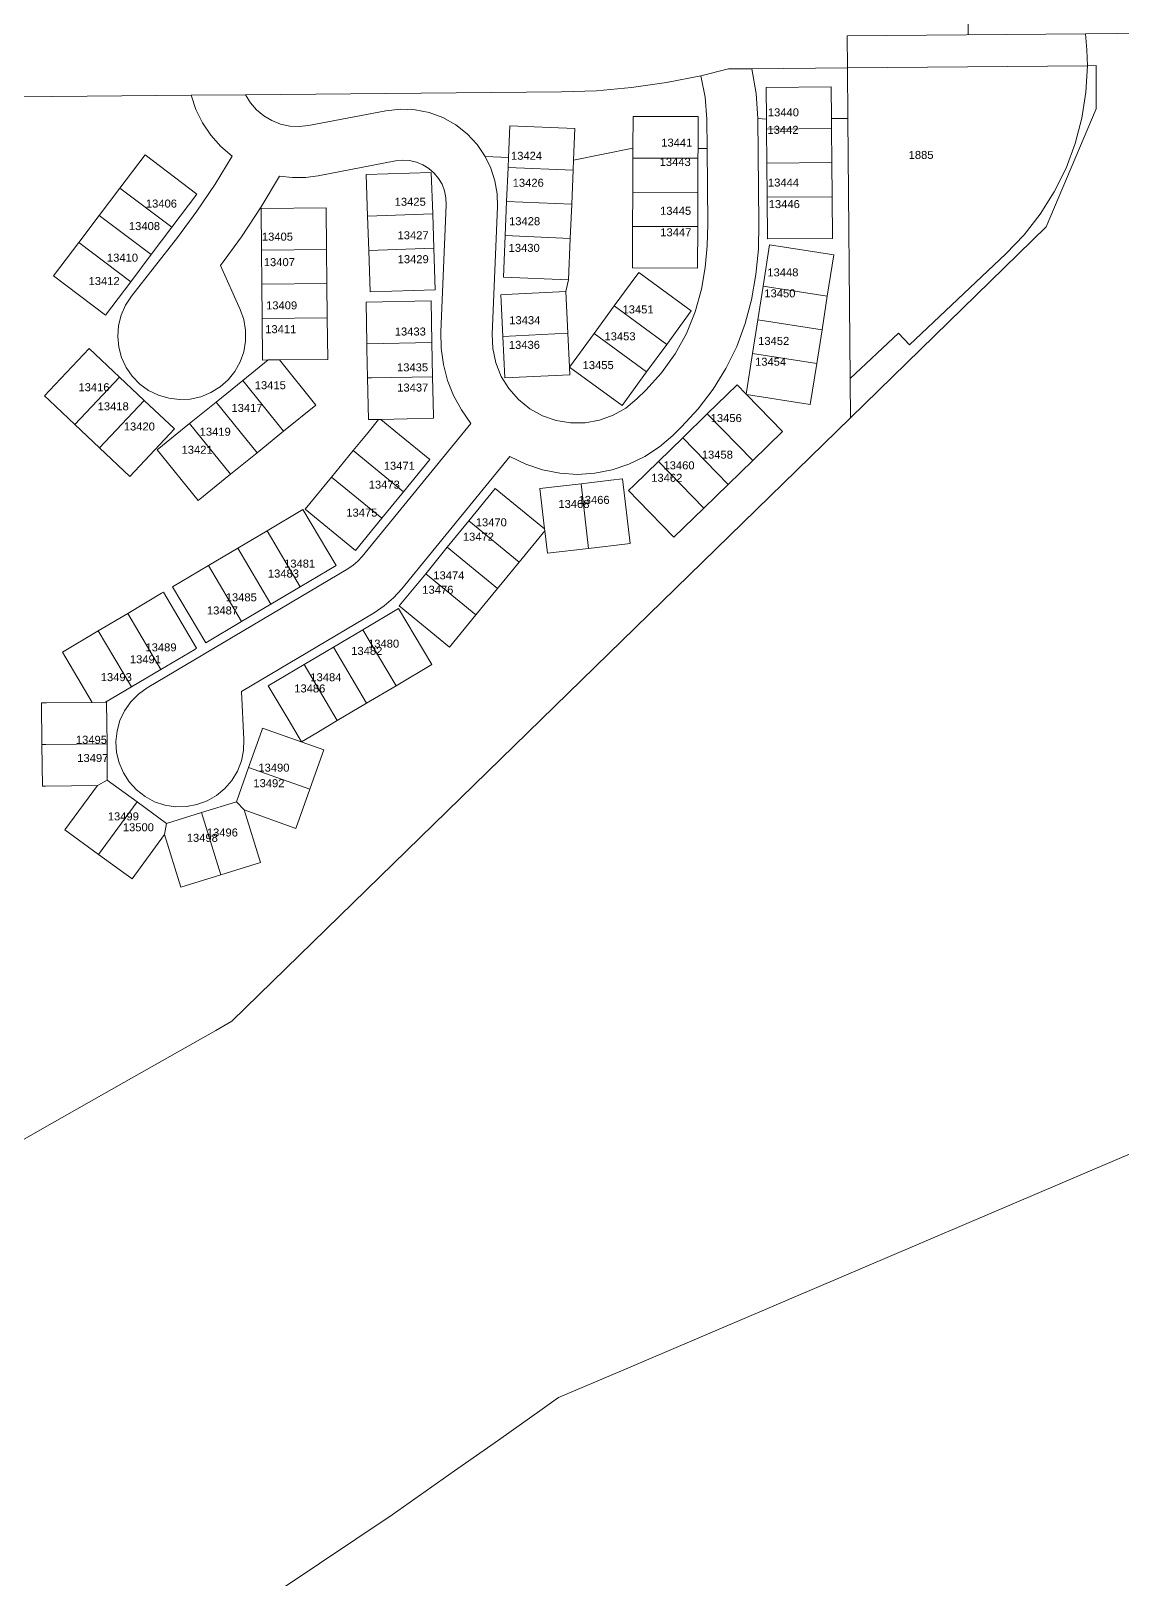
# Model space of a CAD drawing. Header units: feet. Extents: x 865220 to 2822444, y -2240498 to 975731.
# Drawn here: x 2818708 to 2819730, y 969365 to 970816 of the extents above; entities that cross this region are included whole.
import ezdxf
from ezdxf.enums import TextEntityAlignment as Align

# ---------------------------------------------------------------- set-up
doc = ezdxf.new("R2010")
doc.units = ezdxf.units.FT
doc.header["$LTSCALE"] = 0.015
doc.header["$MEASUREMENT"] = 0
doc.layers.add('Dakota County Addresses', color=7, linetype='Continuous')
doc.layers.add('Dakota County Parcels', color=7, linetype='Continuous')
doc.styles.add('Dimensions 100', font='arial.ttf')

# ---------------------------------------------------------------- blocks, each defined once
blk = doc.blocks.new('ACMAP_ANN_TEMPLATE_Dakota County Addresses')
at = {"layer": 'Dakota County Addresses', "style": 'Dimensions 100'}
blk.add_attdef('DakotaCountyAddress', text='', height=50, dxfattribs=at).set_placement((0, 0), align=Align.CENTER)

msp = doc.modelspace()

# ---------------------------------------------------------------- linework, layer by layer
at = {"layer": 'Dakota County Parcels', "lineweight": 5}
for p, q in [((2819585.9, 970812.5), (2819585.8, 970956.9)), ((2819472.6, 970811.5), (2819695.9, 970813.5)), ((2819472.9, 970781.5), (2819472.6, 970811.5)), ((2819335.6, 970774), (2819361.5, 970780.5)), ((2819383.4, 970780.7), (2819361.5, 970780.5)), ((2819383.4, 970780.7), (2819472.9, 970781.5)), ((2819472.9, 970781.5), (2819697.7, 970783.5)), ((2819473.3, 970734.1), (2819472.9, 970781.5)), ((2819697.7, 970783.5), (2819705.8, 970783.6)), ((2819705.8, 970743), (2819705.8, 970783.6)), ((2819204.9, 970759), (2818908.8, 970756.3)), ((2819396.7, 970763.1), (2819457.7, 970763.6)), ((2819397, 970733.5), (2819396.7, 970763.1)), ((2819458, 970734), (2819457.7, 970763.6)), ((2818857.9, 970755.8), (2818728, 970754.7)), ((2818908.8, 970756.3), (2818857.9, 970755.8)), ((2819659.2, 970632.6), (2819705.8, 970743)), ((2819040.5, 970741.4), (2818968, 970727.5)), ((2819271.9, 970706.3), (2819272, 970736)), ((2819272, 970736), (2819333, 970735.8)), ((2819332.9, 970706.1), (2819333, 970735.8)), ((2819341.1, 970733.5), (2819341.3, 970706.1)), ((2819389, 970734), (2819390, 970635.6)), ((2819397, 970733.5), (2819389, 970734)), ((2819397, 970733.5), (2819397.1, 970724.2)), ((2819473.3, 970734.1), (2819458, 970734)), ((2819458.1, 970724.6), (2819458, 970734)), ((2819473.3, 970734.1), (2819475.5, 970490.4)), ((2819155.3, 970697.6), (2819156.5, 970727.2)), ((2819156.5, 970727.2), (2819217.5, 970724.7)), ((2819216.2, 970695), (2819217.5, 970724.7)), ((2819397.1, 970724.2), (2819458.1, 970724.6)), ((2819397.1, 970724.2), (2819397.3, 970692.2)), ((2819458.3, 970692.7), (2819458.1, 970724.6)), ((2818814.7, 970700), (2818791.2, 970668.8)), ((2818863.4, 970663.2), (2818814.7, 970700)), ((2819133.5, 970698.5), (2819155.3, 970697.6)), ((2819216.2, 970695), (2819271.9, 970706.3)), ((2819271.9, 970706.3), (2819271.8, 970697)), ((2819332.8, 970696.8), (2819332.9, 970706.1)), ((2819332.9, 970706.1), (2819341.3, 970706.1)), ((2819341.3, 970706.1), (2819342, 970635.2)), ((2818977, 970680.4), (2819049.5, 970694.3)), ((2819154.9, 970688.3), (2819153.5, 970656.3)), ((2819155.3, 970697.6), (2819154.9, 970688.3)), ((2819154.9, 970688.3), (2819215.8, 970685.7)), ((2819215.8, 970685.7), (2819214.5, 970653.7)), ((2819216.2, 970695), (2819215.8, 970685.7)), ((2819271.8, 970697), (2819271.7, 970665)), ((2819271.8, 970697), (2819332.8, 970696.8)), ((2819332.7, 970664.8), (2819332.8, 970696.8)), ((2819397.3, 970692.2), (2819458.3, 970692.7)), ((2819397.3, 970692.2), (2819397.6, 970660.2)), ((2819458.6, 970660.7), (2819458.3, 970692.7)), ((2819022, 970681.5), (2819082.9, 970683.6)), ((2819023.3, 970642.5), (2819022, 970681.5)), ((2819084.3, 970644.6), (2819082.9, 970683.6)), ((2818791.2, 970668.8), (2818771.9, 970643.3)), ((2818791.2, 970668.8), (2818839.9, 970632.1)), ((2818839.9, 970632.1), (2818863.4, 970663.2)), ((2819153.5, 970656.3), (2819152.2, 970624.3)), ((2819153.5, 970656.3), (2819214.5, 970653.7)), ((2819271.7, 970665), (2819271.6, 970633)), ((2819271.7, 970665), (2819332.7, 970664.8)), ((2819332.6, 970632.8), (2819332.7, 970664.8)), ((2819397.6, 970660.2), (2819458.6, 970660.7)), ((2819397.6, 970660.2), (2819397.9, 970621.2)), ((2819458.9, 970621.7), (2819458.6, 970660.7)), ((2818771.9, 970643.3), (2818752.6, 970617.8)), ((2818771.9, 970643.3), (2818820.6, 970606.5)), ((2818984.4, 970650.3), (2818923.4, 970649.7)), ((2818923.4, 970649.7), (2818923.8, 970610.7)), ((2818984.4, 970650.3), (2818984.8, 970611.3)), ((2819023.3, 970642.5), (2819084.3, 970644.6)), ((2819024.4, 970610.5), (2819023.3, 970642.5)), ((2819085.4, 970612.6), (2819084.3, 970644.6)), ((2819097, 970653.3), (2819091.9, 970534)), ((2819139.9, 970532), (2819145, 970651.2)), ((2819214.5, 970653.7), (2819213.1, 970621.7)), ((2818820.6, 970606.5), (2818839.9, 970632.1)), ((2819271.6, 970633), (2819271.5, 970598.8)), ((2819271.6, 970633), (2819332.6, 970632.8)), ((2819332.5, 970594.4), (2819332.6, 970632.8)), ((2819475.9, 970453.7), (2819659.2, 970632.6)), ((2818752.6, 970617.8), (2818729.1, 970586.7)), ((2818752.6, 970617.8), (2818801.3, 970581)), ((2818845, 970622.6), (2818801.9, 970567.6)), ((2819024.4, 970610.5), (2819085.4, 970612.6)), ((2819086.7, 970573.6), (2819085.4, 970612.6)), ((2819152.2, 970624.3), (2819150.5, 970585.4)), ((2819152.2, 970624.3), (2819213.1, 970621.7)), ((2819213.1, 970621.7), (2819211.4, 970582.8)), ((2819399.8, 970615.7), (2819393.8, 970577.1)), ((2819397.9, 970621.2), (2819458.9, 970621.7)), ((2819399.8, 970615.7), (2819460.1, 970606.2)), ((2818801.3, 970581), (2818820.6, 970606.5)), ((2818984.8, 970611.3), (2818923.8, 970610.7)), ((2818923.8, 970610.7), (2818924.2, 970578.7)), ((2818984.8, 970611.3), (2818985.2, 970579.3)), ((2819025.8, 970571.5), (2819024.4, 970610.5)), ((2819271.5, 970598.8), (2819271.5, 970594)), ((2819460.1, 970606.2), (2819454, 970567.7)), ((2819530.9, 970522), (2819621.3, 970607.2)), ((2818729.1, 970586.7), (2818777.8, 970549.9)), ((2818903.8, 970555.2), (2818885.3, 970596.3)), ((2819150.5, 970585.4), (2819211.4, 970582.8)), ((2819211.4, 970582.8), (2819208.9, 970571.8)), ((2819269.4, 970578.9), (2819277.4, 970589.9)), ((2819271.5, 970594), (2819332.5, 970593.8)), ((2819277.4, 970589.9), (2819295, 970577)), ((2819332.5, 970593.8), (2819332.5, 970594.4)), ((2818777.8, 970549.9), (2818801.3, 970581)), ((2818985.2, 970579.3), (2818924.2, 970578.7)), ((2818924.2, 970578.7), (2818924.5, 970546.7)), ((2818985.2, 970579.3), (2818985.5, 970547.3)), ((2819025.8, 970571.5), (2819086.7, 970573.6)), ((2819152.4, 970569), (2819148, 970568.8)), ((2819148.3, 970562.7), (2819148, 970568.8)), ((2819208.9, 970571.8), (2819152.4, 970569)), ((2819208.9, 970571.8), (2819210.9, 970532.9)), ((2819254.4, 970558.4), (2819269.4, 970578.9)), ((2819295, 970577), (2819326.6, 970553.9)), ((2819393.8, 970577.1), (2819388.8, 970545.5)), ((2819393.8, 970577.1), (2819454, 970567.7)), ((2819021.8, 970561.8), (2819082.7, 970563.1)), ((2819022.5, 970522.8), (2819021.8, 970561.8)), ((2819082.7, 970563.1), (2819083.5, 970524.1)), ((2819150, 970529.8), (2819148.3, 970562.7)), ((2819235.5, 970532.6), (2819254.4, 970558.4)), ((2819254.4, 970558.4), (2819303.6, 970522.4)), ((2819326.6, 970553.9), (2819303.6, 970522.4)), ((2819454, 970567.7), (2819449.1, 970536.1)), ((2818985.5, 970547.3), (2818924.5, 970546.7)), ((2818924.5, 970546.7), (2818924.9, 970507.7)), ((2818985.5, 970547.3), (2818985.9, 970508.3)), ((2819388.8, 970545.5), (2819383.9, 970513.9)), ((2819388.8, 970545.5), (2819449.1, 970536.1)), ((2819210.9, 970532.9), (2819150, 970529.8)), ((2819151.9, 970490.9), (2819150, 970529.8)), ((2819210.9, 970532.9), (2819212.5, 970501.1)), ((2819212.5, 970501.1), (2819235.5, 970532.6)), ((2819235.5, 970532.6), (2819284.7, 970496.6)), ((2819449.1, 970536.1), (2819444.1, 970504.5)), ((2819475.5, 970490.4), (2819520.6, 970532.9)), ((2819520.6, 970532.9), (2819530.9, 970522)), ((2818790.7, 970491.8), (2818762.3, 970518.5)), ((2819022.5, 970522.8), (2819083.5, 970524.1)), ((2819022.6, 970518.4), (2819022.5, 970522.8)), ((2819023.2, 970490.9), (2819022.6, 970518.4)), ((2819083.5, 970524.1), (2819084.2, 970492.1)), ((2819303.6, 970522.4), (2819284.7, 970496.6)), ((2819383.9, 970513.9), (2819377.9, 970475.8)), ((2819383.9, 970513.9), (2819444.1, 970504.5)), ((2818930.2, 970507.8), (2818906.3, 970488.4)), ((2818930.2, 970507.8), (2818924.9, 970507.7)), ((2818940.7, 970507.9), (2818930.2, 970507.8)), ((2818985.9, 970508.3), (2818940.7, 970507.9)), ((2818940.7, 970507.9), (2818974.9, 970465.5)), ((2819212.5, 970501.1), (2819212.8, 970493.9)), ((2819212.5, 970501.1), (2819261.7, 970465.1)), ((2819284.7, 970496.6), (2819261.7, 970465.1)), ((2819444.1, 970504.5), (2819438.1, 970465.9)), ((2818748.9, 970447.4), (2818790.7, 970491.8)), ((2818814, 970469.8), (2818790.7, 970491.8)), ((2818906.3, 970488.4), (2818881.4, 970468.3)), ((2818944.6, 970441), (2818906.3, 970488.4)), ((2819024, 970451.9), (2819023.2, 970490.9)), ((2819084.2, 970492.1), (2819084.9, 970455.3)), ((2819151.9, 970490.9), (2819212.8, 970493.9)), ((2819369.5, 970484.4), (2819341.6, 970457.2)), ((2819377.9, 970475.8), (2819369.5, 970484.4)), ((2818772.2, 970425.4), (2818814, 970469.8)), ((2818842.4, 970443.1), (2818814, 970469.8)), ((2818881.4, 970468.3), (2818856.5, 970448.2)), ((2818919.7, 970420.9), (2818881.4, 970468.3)), ((2819284, 970479.5), (2819275.7, 970471.4)), ((2819378.4, 970475.3), (2819377.9, 970475.8)), ((2819412.1, 970440.7), (2819378.4, 970475.3)), ((2819378.4, 970475.3), (2819438.1, 970465.9)), ((2819475.9, 970453.7), (2818896.2, 969888)), ((2818974.9, 970465.5), (2818944.6, 970441)), ((2819023.7, 970439.9), (2819033.6, 970452.1)), ((2819024, 970451.9), (2819033.6, 970452.1)), ((2819033.6, 970452.1), (2819035.6, 970452.1)), ((2819035.6, 970452.1), (2819085, 970453.1)), ((2819053.2, 970437.7), (2819035.6, 970452.1)), ((2819084.9, 970455.3), (2819085, 970453.1)), ((2819341.6, 970457.2), (2819318.6, 970434.9)), ((2819384.1, 970413.5), (2819341.6, 970457.2)), ((2818772.2, 970425.4), (2818748.9, 970447.4)), ((2818800.6, 970398.7), (2818842.4, 970443.1)), ((2818856.5, 970448.2), (2818826.2, 970423.6)), ((2818894.8, 970400.7), (2818856.5, 970448.2)), ((2818944.6, 970441), (2818919.7, 970420.9)), ((2819009.7, 970422.9), (2819023.7, 970439.9)), ((2819018.2, 970323.7), (2819120.1, 970448.4)), ((2819081.6, 970414.4), (2819053.2, 970437.7)), ((2819317.5, 970445.2), (2819309.3, 970437.1)), ((2819384.1, 970413.5), (2819412.1, 970440.7)), ((2818800.6, 970398.7), (2818772.2, 970425.4)), ((2818826.2, 970423.6), (2818864.5, 970376.2)), ((2818989.5, 970398.1), (2819009.7, 970422.9)), ((2819056.9, 970384.2), (2819009.7, 970422.9)), ((2819318.6, 970434.9), (2819295.7, 970412.6)), ((2819361.2, 970391.2), (2819318.6, 970434.9)), ((2818919.7, 970420.9), (2818894.8, 970400.7)), ((2819055.4, 970293.3), (2819156.7, 970417.3)), ((2819056.9, 970384.2), (2819081.6, 970414.4)), ((2819295.7, 970412.6), (2819273, 970390.4)), ((2819338.3, 970368.9), (2819295.7, 970412.6)), ((2819361.2, 970391.2), (2819384.1, 970413.5)), ((2818894.8, 970400.7), (2818864.5, 970376.2)), ((2818964.8, 970368), (2818989.5, 970398.1)), ((2819036.7, 970359.5), (2818989.5, 970398.1)), ((2819223.4, 970391.8), (2819251.1, 970395)), ((2819251.1, 970395), (2819262.1, 970396.3)), ((2819262.1, 970396.3), (2819269.2, 970335.7)), ((2819036.7, 970359.5), (2819056.9, 970384.2)), ((2819142.9, 970387.2), (2819118.2, 970357)), ((2819189.1, 970349.4), (2819142.9, 970387.2)), ((2819184.7, 970387.3), (2819223.4, 970391.8)), ((2819184.7, 970387.3), (2819189.1, 970349.4)), ((2819223.4, 970391.8), (2819230.4, 970331.2)), ((2819273, 970390.4), (2819267.8, 970385.4)), ((2819276.7, 970376.2), (2819267.8, 970385.4)), ((2819338.3, 970368.9), (2819361.2, 970391.2)), ((2818929.1, 970347.8), (2818962.7, 970367.7)), ((2818962.7, 970367.7), (2818993.8, 970315.2)), ((2818964.8, 970368), (2819011.9, 970329.3)), ((2819310.3, 970341.7), (2819276.7, 970376.2)), ((2819310.3, 970341.7), (2819338.3, 970368.9)), ((2819011.9, 970329.3), (2819036.7, 970359.5)), ((2819118.2, 970357), (2819097.9, 970332.3)), ((2819165.4, 970318.4), (2819118.2, 970357)), ((2818901.6, 970331.5), (2818929.1, 970347.8)), ((2818929.1, 970347.8), (2818960.2, 970295.3)), ((2819165.4, 970318.4), (2819189.3, 970347.5)), ((2819189.1, 970349.4), (2819189.3, 970347.5)), ((2819189.3, 970347.5), (2819191.7, 970326.7)), ((2818874.1, 970315.2), (2818901.6, 970331.5)), ((2818901.6, 970331.5), (2818932.7, 970279)), ((2819097.9, 970332.3), (2819077.7, 970307.5)), ((2819145.1, 970293.6), (2819097.9, 970332.3)), ((2819230.4, 970331.2), (2819191.7, 970326.7)), ((2819266.8, 970335.4), (2819230.4, 970331.2)), ((2819269.2, 970335.7), (2819266.8, 970335.4)), ((2819004.8, 970312.1), (2818816.8, 970200.5)), ((2818840.5, 970295.3), (2818874.1, 970315.2)), ((2818874.1, 970315.2), (2818905.2, 970262.7)), ((2818960.2, 970295.3), (2818993.8, 970315.2)), ((2819077.7, 970307.5), (2819053, 970277.3)), ((2819124.8, 970268.9), (2819077.7, 970307.5)), ((2819145.1, 970293.6), (2819165.4, 970318.4)), ((2818840.5, 970295.3), (2818871.6, 970242.8)), ((2818932.7, 970279), (2818960.2, 970295.3)), ((2819124.8, 970268.9), (2819145.1, 970293.6)), ((2818830.3, 970289.1), (2818798.5, 970270.2)), ((2818832, 970290.1), (2818830.3, 970289.1)), ((2818863.1, 970237.6), (2818832, 970290.1)), ((2818905.2, 970262.7), (2818932.7, 970279)), ((2818798.5, 970270.2), (2818770.9, 970253.9)), ((2818798.5, 970270.2), (2818829.6, 970217.7)), ((2818905, 970197), (2819029.3, 970270.9)), ((2819052.3, 970274.8), (2819018.8, 970254.9)), ((2819052.3, 970274.8), (2819083.4, 970222.3)), ((2819053, 970277.3), (2819100.1, 970238.7)), ((2819100.1, 970238.7), (2819124.8, 970268.9)), ((2818770.9, 970253.9), (2818737.4, 970234)), ((2818770.9, 970253.9), (2818802, 970201.4)), ((2818871.6, 970242.8), (2818905.2, 970262.7)), ((2819018.8, 970254.9), (2818991.3, 970238.6)), ((2819049.9, 970202.4), (2819018.8, 970254.9)), ((2818829.6, 970217.7), (2818861.3, 970236.6)), ((2818861.3, 970236.6), (2818863.1, 970237.6)), ((2818991.3, 970238.6), (2818963.7, 970222.3)), ((2818991.3, 970238.6), (2819022.4, 970186.1)), ((2818737.4, 970234), (2818765.3, 970186.9)), ((2818963.7, 970222.3), (2818930.2, 970202.4)), ((2818963.7, 970222.3), (2818994.8, 970169.8)), ((2819083.4, 970222.3), (2819049.9, 970202.4)), ((2818802, 970201.4), (2818829.6, 970217.7)), ((2818777.8, 970187), (2818802, 970201.4)), ((2818907.3, 970152), (2818905, 970197)), ((2818948.7, 970171.2), (2818930.2, 970202.4)), ((2819049.9, 970202.4), (2819022.4, 970186.1)), ((2818717.7, 970186.4), (2818718.1, 970147.4)), ((2818777.8, 970187), (2818765.3, 970186.9)), ((2818778.6, 970187), (2818777.8, 970187)), ((2818779.1, 970148), (2818778.6, 970187)), ((2819022.4, 970186.1), (2818994.8, 970169.8)), ((2818924.9, 970162.7), (2818924.1, 970160.6)), ((2818924.9, 970162.7), (2818982.3, 970142.3)), ((2818961.3, 970149.9), (2818948.7, 970171.2)), ((2818994.8, 970169.8), (2818975.8, 970158.5)), ((2818718.1, 970147.4), (2818718.5, 970108.4)), ((2818779.4, 970113.9), (2818779.1, 970148)), ((2818924.1, 970160.6), (2818911.8, 970126)), ((2818975.8, 970158.5), (2818961.3, 970149.9)), ((2818969.2, 970105.5), (2818979.6, 970134.6)), ((2818979.6, 970134.6), (2818982.3, 970142.3)), ((2818911.8, 970126), (2818900.3, 970093.7)), ((2818969.2, 970105.5), (2818911.8, 970126)), ((2818770.1, 970109), (2818739.7, 970067.4)), ((2818779.4, 970113.9), (2818770.1, 970109)), ((2818807.2, 970093.6), (2818779.4, 970113.9)), ((2818969.2, 970105.5), (2818956.1, 970068.8)), ((2818807.2, 970093.6), (2818771.2, 970044.4)), ((2818834.8, 970073.5), (2818807.2, 970093.6)), ((2818900.3, 970093.7), (2818867.6, 970083.6)), ((2818900.3, 970093.7), (2818907.6, 970086.1)), ((2818867.6, 970083.6), (2818834.8, 970073.5)), ((2818867.6, 970083.6), (2818885.6, 970025.3)), ((2818907.6, 970086.1), (2818956.1, 970068.8)), ((2818907.6, 970086.1), (2818922.8, 970036.8)), ((2818771.2, 970044.4), (2818739.7, 970067.4)), ((2818833.1, 970063), (2818802.7, 970021.4)), ((2818834.8, 970073.5), (2818833.1, 970063)), ((2818833.1, 970063), (2818848.3, 970013.8)), ((2818771.2, 970044.4), (2818802.7, 970021.4)), ((2818885.6, 970025.3), (2818922.8, 970036.8)), ((2818885.6, 970025.3), (2818848.3, 970013.8)), ((2819261.1, 969560.4), (2819742.1, 969765.6)), ((2819202.1, 969535.3), (2819261.1, 969560.4)), ((2818820.8, 969274.7), (2819046.3, 969425.5))]:
    msp.add_line(p, q, dxfattribs=at)
for points in [[(2819695.9, 970813.5), (2819817.3, 970814.6), (2819852.9, 970814.9)], [(2819697.7, 970783.5), (2819697.3, 970798.5), (2819695.9, 970813.5)], [(2819204.9, 970759), (2819237.8, 970760.1), (2819270.6, 970763.1), (2819303.3, 970767.7), (2819335.6, 970774)], [(2819341.1, 970733.5), (2819339.6, 970754), (2819335.6, 970774)], [(2819389, 970734), (2819387.5, 970757.5), (2819383.4, 970780.7)], [(2819621.3, 970607.2), (2819638.4, 970625), (2819653.6, 970644.5), (2819666.7, 970665.4), (2819677.7, 970687.5), (2819686.3, 970710.6), (2819692.6, 970734.5), (2819696.4, 970758.9), (2819697.7, 970783.5)], [(2818728, 970754.7), (2818728, 970754.7), (2818697.9, 970754.4)], [(2818896.3, 970698.8), (2818885.6, 970707.9), (2818876.3, 970718.4), (2818868.5, 970730), (2818862.3, 970742.6), (2818857.9, 970755.8)], [(2818968, 970727.5), (2818959.2, 970726.6), (2818950.4, 970727), (2818941.8, 970728.9), (2818933.6, 970732.1), (2818926, 970736.6), (2818919.2, 970742.2), (2818913.5, 970748.8), (2818908.8, 970756.3)], [(2819133.5, 970698.5), (2819125.9, 970709.8), (2819116.5, 970719.8), (2819105.8, 970728.2), (2819093.9, 970734.9), (2819081.1, 970739.6), (2819067.7, 970742.3), (2819054.1, 970742.9), (2819040.5, 970741.4)], [(2818845, 970622.6), (2818863.3, 970647.2), (2818880.4, 970672.6), (2818896.3, 970698.8)], [(2819145, 970651.2), (2819144.6, 970663.6), (2819142.6, 970675.7), (2819138.8, 970687.4), (2819133.5, 970698.5)], [(2819049.5, 970694.3), (2819056, 970695), (2819062.6, 970694.6), (2819069, 970693.2), (2819075, 970690.7), (2819080.6, 970687.3), (2819085.6, 970683), (2819089.8, 970678), (2819093.1, 970672.4), (2819095.4, 970666.2), (2819096.7, 970659.8), (2819097, 970653.3)], [(2818885.3, 970596.3), (2818905.2, 970623.3), (2818923.6, 970651.2), (2818940.7, 970679.9)], [(2818977, 970680.4), (2818965, 970678.8), (2818952.8, 970678.7), (2818940.7, 970679.9)], [(2819342, 970635.2), (2819341.5, 970614.7), (2819339.5, 970594.3), (2819336, 970574.1)], [(2819390, 970635.6), (2819389.4, 970611.7), (2819387, 970587.8), (2819382.9, 970564.2)], [(2819336, 970574.1), (2819330.2, 970553), (2819322, 970532.7), (2819311.4, 970513.5), (2819298.7, 970495.7), (2819284, 970479.5)], [(2818903.8, 970555.2), (2818907.2, 970545.7), (2818908.9, 970535.7), (2818908.9, 970525.5), (2818907.2, 970515.5), (2818903.8, 970506), (2818898.9, 970497.1), (2818892.6, 970489.2), (2818885, 970482.5), (2818876.4, 970477.2), (2818867, 970473.3), (2818857.1, 970471.1), (2818846.9, 970470.7), (2818836.9, 970471.9), (2818827.2, 970474.8), (2818818.1, 970479.3), (2818809.9, 970485.2), (2818802.8, 970492.5), (2818797.1, 970500.8), (2818792.8, 970510), (2818790.1, 970519.8), (2818789.1, 970529.9), (2818789.9, 970540), (2818792.3, 970549.8), (2818796.3, 970559.1), (2818801.9, 970567.6)], [(2819382.9, 970564.2), (2819377.1, 970542), (2819369.1, 970520.5), (2819359.1, 970499.8), (2819347, 970480.3), (2819333.1, 970462), (2819317.5, 970445.2)], [(2819091.9, 970534), (2819092.2, 970518.7), (2819094.3, 970503.5), (2819098.2, 970488.6), (2819103.9, 970474.4), (2819111.2, 970460.9), (2819120.1, 970448.4)], [(2819275.7, 970471.4), (2819265.2, 970462.7), (2819253.4, 970456), (2819240.6, 970451.3), (2819227.1, 970448.9), (2819213.5, 970448.9), (2819200.1, 970451.1), (2819187.2, 970455.5), (2819175.3, 970462.1), (2819164.7, 970470.7), (2819155.6, 970480.9), (2819148.5, 970492.4), (2819143.3, 970505.1), (2819140.5, 970518.4), (2819139.9, 970532)], [(2818720.5, 970474.1), (2818725.2, 970479.1), (2818762.3, 970518.5)], [(2819023.2, 970490.9), (2819026.8, 970490.9), (2819084.2, 970492.1)], [(2819475.5, 970490.4), (2819475.6, 970488.3), (2819475.9, 970453.7)], [(2818748.9, 970447.4), (2818725.1, 970469.7), (2818720.5, 970474.1)], [(2819156.7, 970417.3), (2819171.5, 970410.1), (2819187.2, 970404.8), (2819203.3, 970401.7), (2819219.8, 970400.6), (2819236.3, 970401.7), (2819252.5, 970404.9), (2819268.1, 970410.1), (2819283, 970417.3), (2819296.8, 970426.3), (2819309.3, 970437.1)], [(2819018.2, 970323.7), (2819014.2, 970319.3), (2819009.7, 970315.5), (2819004.8, 970312.1)], [(2819029.3, 970270.9), (2819038.8, 970277.3), (2819047.6, 970284.9), (2819055.4, 970293.3)], [(2818907.3, 970152), (2818907, 970141.9), (2818905, 970132), (2818901.3, 970122.5), (2818896.1, 970113.8), (2818889.5, 970106.1), (2818881.7, 970099.7), (2818872.9, 970094.6), (2818863.4, 970091.1), (2818853.5, 970089.2), (2818843.3, 970089), (2818833.3, 970090.6), (2818823.7, 970093.8), (2818814.7, 970098.6), (2818806.7, 970104.8), (2818799.9, 970112.3), (2818794.4, 970120.8), (2818790.4, 970130.1), (2818788.1, 970140), (2818787.4, 970150.1), (2818788.5, 970160.2), (2818791.2, 970169.9), (2818795.6, 970179.1), (2818801.4, 970187.4), (2818808.5, 970194.6), (2818816.8, 970200.5)], [(2818765.3, 970186.9), (2818722.3, 970186.4), (2818717.7, 970186.4)], [(2818779.1, 970148), (2818721.9, 970147.4), (2818718.1, 970147.4)], [(2818718.5, 970108.4), (2818721.6, 970108.4), (2818770.1, 970109)], [(2818794.8, 969830.5), (2818881.1, 969879.4), (2818896.2, 969888)], [(2818688.2, 969770), (2818718.4, 969787.1), (2818794.8, 969830.5)], [(2819145.8, 969495.6), (2819186.9, 969524.5), (2819202.1, 969535.3)], [(2819046.3, 969425.5), (2819104.8, 969466.7), (2819145.8, 969495.6)]]:
    msp.add_lwpolyline(points, dxfattribs=at)

# ---------------------------------------------------------------- block references
at = {"layer": 'Dakota County Addresses', "lineweight": 5, "xscale": 0.15, "yscale": 0.15, "zscale": 0.15}
for p, values in [((2819412.9, 970736.1), {'DakotaCountyAddress': '13440'}), ((2819313, 970707.7), {'DakotaCountyAddress': '13441'}), ((2819412.5, 970719.7), {'DakotaCountyAddress': '13442'}), ((2819172.2, 970695.4), {'DakotaCountyAddress': '13424'}), ((2819541.9, 970696.2), {'DakotaCountyAddress': '1885'}), ((2819311.5, 970689.6), {'DakotaCountyAddress': '13443'}), ((2819173.8, 970670.1), {'DakotaCountyAddress': '13426'}), ((2819413, 970670.3), {'DakotaCountyAddress': '13444'}), ((2818830.1, 970650.6), {'DakotaCountyAddress': '13406'}), ((2819063.2, 970652.3), {'DakotaCountyAddress': '13425'}), ((2819413.7, 970650.1), {'DakotaCountyAddress': '13446'}), ((2819170.4, 970634.1), {'DakotaCountyAddress': '13428'}), ((2819311.9, 970643.8), {'DakotaCountyAddress': '13445'}), ((2818814.2, 970629.5), {'DakotaCountyAddress': '13408'}), ((2818938.8, 970619.6), {'DakotaCountyAddress': '13405'}), ((2819065.9, 970620.9), {'DakotaCountyAddress': '13427'}), ((2819312.1, 970623.7), {'DakotaCountyAddress': '13447'}), ((2819170, 970609.1), {'DakotaCountyAddress': '13430'}), ((2818793.6, 970599.9), {'DakotaCountyAddress': '13410'}), ((2818940.6, 970595.7), {'DakotaCountyAddress': '13407'}), ((2819066, 970598.5), {'DakotaCountyAddress': '13429'}), ((2818776.4, 970578), {'DakotaCountyAddress': '13412'}), ((2819412.4, 970586.1), {'DakotaCountyAddress': '13448'}), ((2819409.6, 970566.5), {'DakotaCountyAddress': '13450'}), ((2818942.7, 970555.2), {'DakotaCountyAddress': '13409'}), ((2819276.7, 970551.4), {'DakotaCountyAddress': '13451'}), ((2818941.9, 970532.9), {'DakotaCountyAddress': '13411'}), ((2819170.6, 970541.3), {'DakotaCountyAddress': '13434'}), ((2819063.3, 970530.7), {'DakotaCountyAddress': '13433'}), ((2819170.2, 970518.2), {'DakotaCountyAddress': '13436'}), ((2819259.8, 970526.2), {'DakotaCountyAddress': '13453'}), ((2819403.8, 970521.9), {'DakotaCountyAddress': '13452'}), ((2819400.9, 970502.4), {'DakotaCountyAddress': '13454'}), ((2819065.4, 970497.1), {'DakotaCountyAddress': '13435'}), ((2819239.3, 970499.2), {'DakotaCountyAddress': '13455'}), ((2818766.9, 970478.5), {'DakotaCountyAddress': '13416'}), ((2818932.1, 970480.4), {'DakotaCountyAddress': '13415'}), ((2819065.6, 970478.2), {'DakotaCountyAddress': '13437'}), ((2818784.9, 970460.6), {'DakotaCountyAddress': '13418'}), ((2818910.3, 970459.1), {'DakotaCountyAddress': '13417'}), ((2819359.3, 970449.6), {'DakotaCountyAddress': '13456'}), ((2818809.4, 970441.7), {'DakotaCountyAddress': '13420'}), ((2818880.5, 970436.8), {'DakotaCountyAddress': '13419'}), ((2818863.5, 970419.9), {'DakotaCountyAddress': '13421'}), ((2819351, 970415.3), {'DakotaCountyAddress': '13458'}), ((2819053, 970404.9), {'DakotaCountyAddress': '13471'}), ((2819315.1, 970405.3), {'DakotaCountyAddress': '13460'}), ((2819038.9, 970387.2), {'DakotaCountyAddress': '13473'}), ((2819303.6, 970393.6), {'DakotaCountyAddress': '13462'}), ((2819235.5, 970372.9), {'DakotaCountyAddress': '13466'}), ((2819017.9, 970361), {'DakotaCountyAddress': '13475'}), ((2819216.6, 970369.1), {'DakotaCountyAddress': '13468'}), ((2819139.2, 970351.9), {'DakotaCountyAddress': '13470'}), ((2819127.1, 970338.4), {'DakotaCountyAddress': '13472'}), ((2818944.4, 970303.9), {'DakotaCountyAddress': '13483'}), ((2818959.6, 970313.2), {'DakotaCountyAddress': '13481'}), ((2819099.4, 970302.2), {'DakotaCountyAddress': '13474'}), ((2819089.1, 970288.7), {'DakotaCountyAddress': '13476'}), ((2818904.9, 970281.6), {'DakotaCountyAddress': '13485'}), ((2818887.3, 970269.3), {'DakotaCountyAddress': '13487'}), ((2818829.7, 970234.7), {'DakotaCountyAddress': '13489'}), ((2819022.5, 970231.4), {'DakotaCountyAddress': '13482'}), ((2819038.3, 970238.2), {'DakotaCountyAddress': '13480'}), ((2818815.1, 970223.5), {'DakotaCountyAddress': '13491'}), ((2818787.8, 970206.8), {'DakotaCountyAddress': '13493'}), ((2818984.2, 970206.7), {'DakotaCountyAddress': '13484'}), ((2818969.1, 970196.2), {'DakotaCountyAddress': '13486'}), ((2818764.5, 970148.1), {'DakotaCountyAddress': '13495'}), ((2818765.8, 970131), {'DakotaCountyAddress': '13497'}), ((2818935.5, 970122), {'DakotaCountyAddress': '13490'}), ((2818930.8, 970107.4), {'DakotaCountyAddress': '13492'}), ((2818794.4, 970076.3), {'DakotaCountyAddress': '13499'}), ((2818808.5, 970066.1), {'DakotaCountyAddress': '13500'}), ((2818868.4, 970056.2), {'DakotaCountyAddress': '13498'}), ((2818887.2, 970061.2), {'DakotaCountyAddress': '13496'})]:
    msp.add_blockref('ACMAP_ANN_TEMPLATE_Dakota County Addresses', p, dxfattribs=at).add_auto_attribs(values)

doc.saveas('drawing.dxf')
